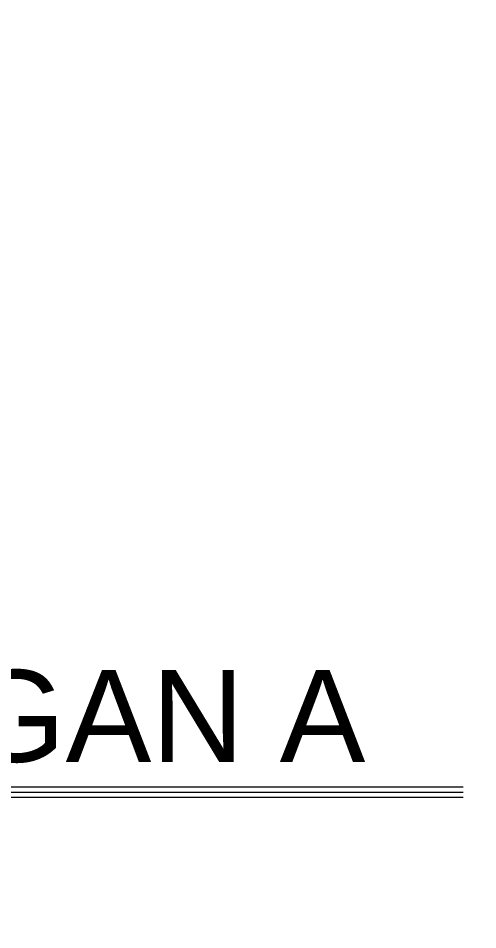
# Model space of a CAD drawing. Header units: centimetres. Extents: x -377343 to 693706, y 194584 to 813780.
# Drawn here: x 188584.4 to 188753.4, y 498778.8 to 499114.4 of the extents above; entities that cross this region are included whole.
import ezdxf

# ---------------------------------------------------------------- set-up
doc = ezdxf.new("R2010")
doc.units = ezdxf.units.CM
doc.layers.add('PIPA', color=11, linetype='Continuous')
doc.layers.add('TEXT', color=7, linetype='Continuous')
doc.styles.get("Standard").update_dxf_attribs({"font": 'arial.ttf'})

msp = doc.modelspace()

# ---------------------------------------------------------------- linework, layer by layer
at = {"layer": 'PIPA', "lineweight": 35, "extrusion": (0, 0.816497, 0.57735), "elevation": 193451.324}
msp.add_lwpolyline([(-421704.212, -325591.681), (-159560.265, -63447.734), (377343.333, -600351.331), (-158232.47, -1135927.133), (-693706.405, -600453.199), (-454216.825, -360963.619)], dxfattribs=at)
at = {"layer": 'TEXT', "color": 2, "linetype": 'Continuous', "lineweight": 9}
for p, q in [((188395.499, 498831.46), (188748.06, 498831.46)), ((188395.499, 498827.59), (188748.06, 498827.59))]:
    msp.add_line(p, q, dxfattribs=at)
at = {"layer": 'TEXT', "color": 2, "linetype": 'Continuous', "lineweight": 15}
msp.add_line((188402.301, 498829.525), (188748.06, 498829.525), dxfattribs=at)

# ---------------------------------------------------------------- texts
at = {"layer": 'TEXT', "color": 2}
msp.add_text('POTONGAN A ', height=33.81255, dxfattribs=at).set_placement((188397.18, 498840.628))

doc.saveas('drawing.dxf')
